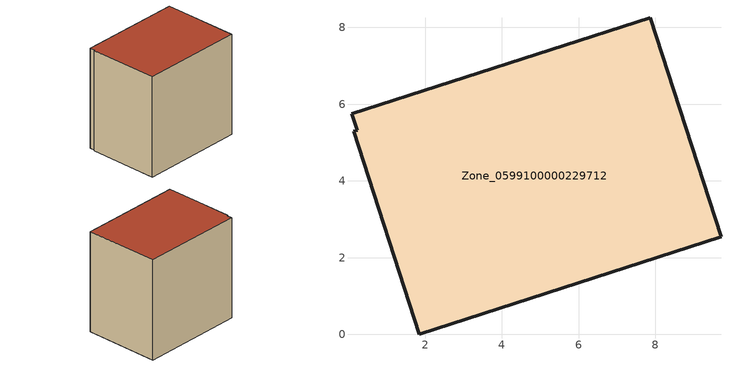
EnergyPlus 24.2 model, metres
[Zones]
Zone_0599100000229712
 floor ground (C_G): 0.08,5.75 7.87,8.26 9.71,2.55 1.84,0 0.14,5.29 0.23,5.33 z3.97
 wall outside (C_F): 9.71,2.55 7.87,8.26 0.08,5.75 0.23,5.33 0.14,5.29 1.84,0 9.71,2.55 z3.97:12.06
 roof outside (C_R): 7.87,8.26 0.08,5.75 0.23,5.33 0.14,5.29 1.84,0 9.71,2.55 z12.06
[BUILDING]
Pand.0599100000229712: North Axis=0; Terrain=City; Loads Convergence Tolerance Value=0.04; Temperature Convergence Tolerance Value=0.4; Solar Distribution=FullExterior; Maximum Number of Warmup Days=25; Minimum Number of Warmup Days=1
[Site:Location]
Rotterdam.The.Hague.AP_ZH_NLD Design_Conditions: Latitude=51.96; Longitude=4.45; Time Zone=1; Elevation=-4.5
[SITE:GROUNDTEMPERATURE:BUILDINGSURFACE]
18, 18, 18, 18, 18, 18, 18, 18, 18, 18, 18, 18
[MATERIAL] Thermal Absorptance=0.9; Solar Absorptance=0.7; Visible Absorptance=0.7
Name | Roughness | Thickness | Conductivity | Density | Specific Heat
G.TI.1965-1974 | MediumSmooth | 0.15 | 0.882353 | 540 | 1210
F.TI.1965-1974 | Rough | 0.3 | 0.697674 | 1920 | 840
R.TI.1965-1974 | MediumRough | 0.2 | 0.232558 | 1500 | 1000
[CONSTRUCTION]
C_G: G.TI.1965-1974
C_F: F.TI.1965-1974
C_R: R.TI.1965-1974
[ZONE]
Zone_0599100000229712: Type=1; Multiplier=1; Ceiling Height=Autocalculate; Volume=Autocalculate; Floor Area=autocalculate; Part of Total Floor Area=Yes
[ZONEINFILTRATION:DESIGNFLOWRATE]
Infil_Zone_0599100000229712: Zone or ZoneList or Space or SpaceList=Zone_0599100000229712; Schedule=AlwaysOn; Design Flow Rate Calculation Method=Flow/Area; Flow Rate per Floor Area=0.003; Constant Term Coefficient=1; Temperature Term Coefficient=0; Velocity Term Coefficient=0; Velocity Squared Term Coefficient=0
[HVACTEMPLATE:ZONE:IDEALLOADSAIRSYSTEM]
Zone_0599100000229712: Maximum Heating Supply Air Temperature=50; Minimum Cooling Supply Air Temperature=13; Maximum Heating Supply Air Humidity Ratio=0.0156; Minimum Cooling Supply Air Humidity Ratio=0.0077; Heating Limit=NoLimit; Cooling Limit=NoLimit; Dehumidification Control Type=ConstantSensibleHeatRatio; Cooling Sensible Heat Ratio=0.7; Dehumidification Setpoint=60; Humidification Control Type=None; Humidification Setpoint=30; Outdoor Air Method=None; Outdoor Air Flow Rate per Person=0.00944; Outdoor Air Flow Rate per Zone Floor Area=0; Outdoor Air Flow Rate per Zone=0; Demand Controlled Ventilation Type=None; Outdoor Air Economizer Type=NoEconomizer; Heat Recovery Type=None; Sensible Heat Recovery Effectiveness=0.7; Latent Heat Recovery Effectiveness=0.65
[ZONECONTROL:THERMOSTAT]
ThermostatControl_Zone_0599100000229712: Zone or ZoneList=Zone_0599100000229712; Control Type Schedule=DualSetpointControlType; Control 1=Thermostat_Zone_0599100000229712; Temperature Difference Between Cutout And Setpoint=0
[THERMOSTATSETPOINT:DUALSETPOINT]
Thermostat_Zone_0599100000229712: Heating Setpoint Temperature Schedule=HeatingSetpoint_Zone_0599100000229712; Cooling Setpoint Temperature Schedule=CoolingSetpoint_Zone_0599100000229712
[SCHEDULE:COMPACT]
HeatingSetpoint_Zone_0599100000229712: Through: 12/31, For: AllDays, Until: 24:00, 21
CoolingSetpoint_Zone_0599100000229712: Through: 12/31, For: AllDays, Until: 24:00, 24
DualSetpointControlType: Through: 12/31, For: AllDays, Until: 24:00, 4
AlwaysOn: Through: 12/31, For: AllDays, Until: 24:00, 1
